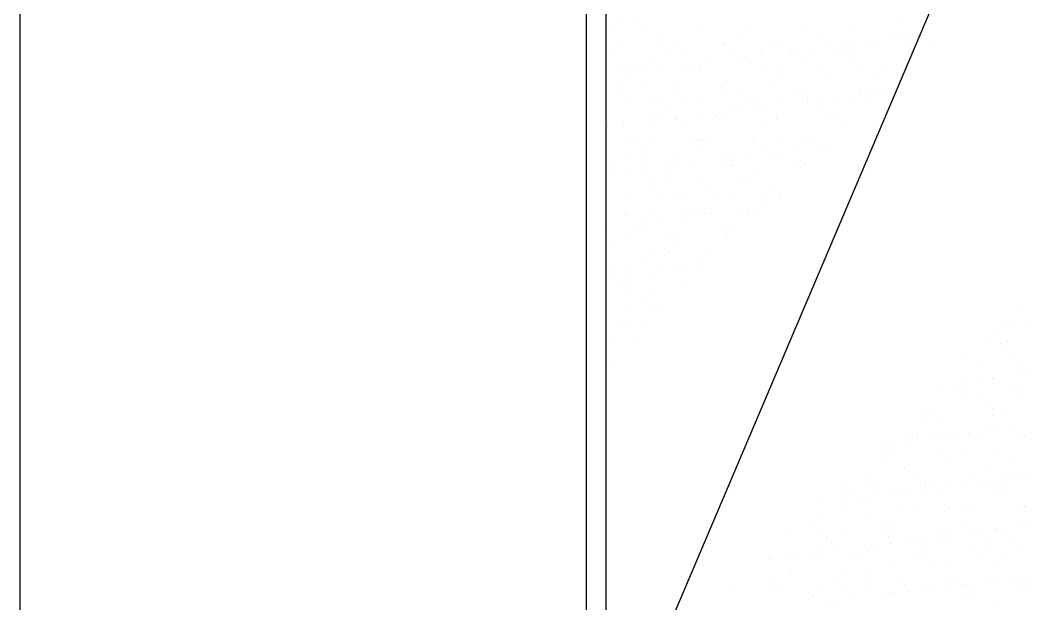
# Model space of a CAD drawing. Header units: inches. Extents: x 8.4 to 50.9, y 14.4 to 39.2.
# Drawn here: x 10.0984 to 10.3583, y 26.0485 to 26.1982 of the extents above; entities that cross this region are included whole.
import ezdxf

# ---------------------------------------------------------------- set-up
doc = ezdxf.new("R2010")
doc.units = ezdxf.units.IN
doc.header["$MEASUREMENT"] = 0
doc.layers.add('02', color=2, linetype='Continuous')
doc.layers.add('1', color=1, linetype='Continuous')

msp = doc.modelspace()

# ---------------------------------------------------------------- linework, layer by layer
at = {"layer": '02'}
for p, q in [((10.0984, 24.551), (10.0984, 26.848)), ((10.2434, 26.848), (10.2434, 25.7465)), ((10.2484, 26.34505), (10.2484, 25.7515)), ((10.25712, 26.19794), (10.25712, 26.19794)), ((10.25046, 26.19706), (10.25046, 26.19706)), ((10.25306, 26.1974), (10.25306, 26.1974)), ((10.25906, 26.19664), (10.25906, 26.19664)), ((10.27185, 26.19658), (10.27185, 26.19658)), ((10.28535, 26.19707), (10.28535, 26.19707)), ((10.29844, 26.19723), (10.29844, 26.19723)), ((10.31123, 26.19717), (10.31123, 26.19717)), ((10.32474, 26.19766), (10.32474, 26.19766)), ((10.26269, 26.19507), (10.26269, 26.19507)), ((10.2827, 26.1949), (10.2827, 26.1949)), ((10.28362, 26.19405), (10.28362, 26.19405)), ((10.303, 26.19445), (10.303, 26.19445)), ((10.31829, 26.19271), (10.31829, 26.19271)), ((10.32236, 26.19358), (10.32236, 26.19358)), ((10.32301, 26.19428), (10.32301, 26.19428)), ((10.32393, 26.19344), (10.32393, 26.19344)), ((10.32496, 26.19392), (10.32496, 26.19392)), ((10.32903, 26.19446), (10.32903, 26.19446)), ((10.24938, 26.19087), (10.24938, 26.19087)), ((10.25232, 26.19147), (10.25232, 26.19147)), ((10.26284, 26.19224), (10.26284, 26.19224)), ((10.26495, 26.1909), (10.26495, 26.1909)), ((10.26582, 26.19195), (10.26582, 26.19195)), ((10.26767, 26.19051), (10.26767, 26.19051)), ((10.27841, 26.19227), (10.27841, 26.19227)), ((10.27891, 26.19212), (10.27891, 26.19212)), ((10.28052, 26.19093), (10.28052, 26.19093)), ((10.2917, 26.19206), (10.2917, 26.19206)), ((10.29398, 26.1923), (10.29398, 26.1923)), ((10.29609, 26.19095), (10.29609, 26.19095)), ((10.29804, 26.19038), (10.29804, 26.19038)), ((10.30211, 26.19092), (10.30211, 26.19092)), ((10.3052, 26.19255), (10.3052, 26.19255)), ((10.3089, 26.19181), (10.3089, 26.19181)), ((10.30955, 26.19233), (10.30955, 26.19233)), ((10.3115, 26.19215), (10.3115, 26.19215)), ((10.31166, 26.19098), (10.31166, 26.19098)), ((10.31557, 26.19269), (10.31557, 26.19269)), ((10.32512, 26.19235), (10.32512, 26.19235)), ((10.32723, 26.19101), (10.32723, 26.19101)), ((10.33108, 26.19265), (10.33108, 26.19265)), ((10.26859, 26.18966), (10.26859, 26.18966)), ((10.28198, 26.18827), (10.28198, 26.18827)), ((10.28459, 26.18861), (10.28459, 26.18861)), ((10.28797, 26.19007), (10.28797, 26.19007)), ((10.28865, 26.18914), (10.28865, 26.18914)), ((10.29544, 26.19004), (10.29544, 26.19004)), ((10.29876, 26.1876), (10.29876, 26.1876)), ((10.30798, 26.18989), (10.30798, 26.18989)), ((10.3089, 26.18905), (10.3089, 26.18905)), ((10.31155, 26.18754), (10.31155, 26.18754)), ((10.32505, 26.18802), (10.32505, 26.18802)), ((10.32828, 26.18945), (10.32828, 26.18945)), ((10.25264, 26.18612), (10.25264, 26.18612)), ((10.25356, 26.18528), (10.25356, 26.18528)), ((10.25697, 26.18603), (10.25697, 26.18603)), ((10.25767, 26.18507), (10.25767, 26.18507)), ((10.25937, 26.18701), (10.25937, 26.18701)), ((10.26173, 26.1856), (10.26173, 26.1856)), ((10.26852, 26.18649), (10.26852, 26.18649)), ((10.27113, 26.18684), (10.27113, 26.18684)), ((10.27216, 26.18695), (10.27216, 26.18695)), ((10.27254, 26.18606), (10.27254, 26.18606)), ((10.27294, 26.18568), (10.27294, 26.18568)), ((10.27519, 26.18737), (10.27519, 26.18737)), ((10.28567, 26.18743), (10.28567, 26.18743)), ((10.28811, 26.18609), (10.28811, 26.18609)), ((10.29295, 26.18551), (10.29295, 26.18551)), ((10.30368, 26.18612), (10.30368, 26.18612)), ((10.31325, 26.18506), (10.31325, 26.18506)), ((10.31925, 26.18615), (10.31925, 26.18615)), ((10.25507, 26.18472), (10.25507, 26.18472)), ((10.26613, 26.18232), (10.26613, 26.18232)), ((10.27922, 26.18249), (10.27922, 26.18249)), ((10.29201, 26.18242), (10.29201, 26.18242)), ((10.29387, 26.18466), (10.29387, 26.18466)), ((10.30552, 26.18291), (10.30552, 26.18291)), ((10.31861, 26.18308), (10.31861, 26.18308)), ((10.25263, 26.18183), (10.25263, 26.18183)), ((10.25791, 26.18129), (10.25791, 26.18129)), ((10.26688, 26.17972), (10.26688, 26.17972)), ((10.27792, 26.18112), (10.27792, 26.18112)), ((10.27884, 26.18027), (10.27884, 26.18027)), ((10.28245, 26.17975), (10.28245, 26.17975)), ((10.29802, 26.17978), (10.29802, 26.17978)), ((10.29822, 26.18068), (10.29822, 26.18068)), ((10.31359, 26.17981), (10.31359, 26.17981)), ((10.31611, 26.17981), (10.31611, 26.17981)), ((10.31823, 26.1805), (10.31823, 26.1805)), ((10.25131, 26.17969), (10.25131, 26.17969)), ((10.25342, 26.17835), (10.25342, 26.17835)), ((10.25969, 26.17737), (10.25969, 26.17737)), ((10.26899, 26.17838), (10.26899, 26.17838)), ((10.27248, 26.17731), (10.27248, 26.17731)), ((10.28456, 26.17841), (10.28456, 26.17841)), ((10.28598, 26.1778), (10.28598, 26.1778)), ((10.29907, 26.17797), (10.29907, 26.17797)), ((10.30005, 26.1777), (10.30005, 26.1777)), ((10.30013, 26.17843), (10.30013, 26.17843)), ((10.30265, 26.17804), (10.30265, 26.17804)), ((10.30672, 26.17858), (10.30672, 26.17858)), ((10.31186, 26.1779), (10.31186, 26.1779)), ((10.31351, 26.17947), (10.31351, 26.17947)), ((10.3157, 26.17846), (10.3157, 26.17846)), ((10.31915, 26.17966), (10.31915, 26.17966)), ((10.26289, 26.17673), (10.26289, 26.17673)), ((10.26381, 26.17588), (10.26381, 26.17588)), ((10.2798, 26.17503), (10.2798, 26.17503)), ((10.28319, 26.17629), (10.28319, 26.17629)), ((10.28659, 26.17593), (10.28659, 26.17593)), ((10.2892, 26.17627), (10.2892, 26.17627)), ((10.29326, 26.17681), (10.29326, 26.17681)), ((10.3032, 26.17612), (10.3032, 26.17612)), ((10.30412, 26.17527), (10.30412, 26.17527)), ((10.25295, 26.1722), (10.25295, 26.1722)), ((10.25968, 26.17238), (10.25968, 26.17238)), ((10.26101, 26.17351), (10.26101, 26.17351)), ((10.26228, 26.17273), (10.26228, 26.17273)), ((10.26634, 26.17326), (10.26634, 26.17326)), ((10.26645, 26.17269), (10.26645, 26.17269)), ((10.27313, 26.17416), (10.27313, 26.17416)), ((10.27574, 26.1745), (10.27574, 26.1745)), ((10.27658, 26.17354), (10.27658, 26.17354)), ((10.27954, 26.17285), (10.27954, 26.17285)), ((10.29215, 26.17357), (10.29215, 26.17357)), ((10.29233, 26.17279), (10.29233, 26.17279)), ((10.30583, 26.17328), (10.30583, 26.17328)), ((10.30772, 26.1736), (10.30772, 26.1736)), ((10.24878, 26.1715), (10.24878, 26.1715)), ((10.24882, 26.17095), (10.24882, 26.17095)), ((10.25288, 26.17149), (10.25288, 26.17149)), ((10.26816, 26.1719), (10.26816, 26.1719)), ((10.28817, 26.17173), (10.28817, 26.17173)), ((10.28909, 26.17088), (10.28909, 26.17088)), ((10.30847, 26.17129), (10.30847, 26.17129)), ((10.25313, 26.16751), (10.25313, 26.16751)), ((10.25535, 26.16717), (10.25535, 26.16717)), ((10.26, 26.16774), (10.26, 26.16774)), ((10.27092, 26.1672), (10.27092, 26.1672)), ((10.27279, 26.16768), (10.27279, 26.16768)), ((10.27314, 26.16734), (10.27314, 26.16734)), ((10.2863, 26.16816), (10.2863, 26.16816)), ((10.28649, 26.16723), (10.28649, 26.16723)), ((10.29344, 26.1669), (10.29344, 26.1669)), ((10.29939, 26.16833), (10.29939, 26.16833)), ((10.30206, 26.16726), (10.30206, 26.16726)), ((10.25745, 26.16583), (10.25745, 26.16583)), ((10.27302, 26.16586), (10.27302, 26.16586)), ((10.27406, 26.16649), (10.27406, 26.16649)), ((10.2886, 26.16588), (10.2886, 26.16588)), ((10.29787, 26.16447), (10.29787, 26.16447)), ((10.30417, 26.16591), (10.30417, 26.16591)), ((10.30466, 26.16536), (10.30466, 26.16536)), ((10.25326, 26.16256), (10.25326, 26.16256)), ((10.2581, 26.16295), (10.2581, 26.16295)), ((10.25903, 26.16211), (10.25903, 26.16211)), ((10.26676, 26.16305), (10.26676, 26.16305)), ((10.27774, 26.16182), (10.27774, 26.16182)), ((10.27841, 26.16251), (10.27841, 26.16251)), ((10.27985, 26.16322), (10.27985, 26.16322)), ((10.28035, 26.16216), (10.28035, 26.16216)), ((10.28441, 26.16269), (10.28441, 26.16269)), ((10.2912, 26.16359), (10.2912, 26.16359)), ((10.29264, 26.16316), (10.29264, 26.16316)), ((10.29381, 26.16393), (10.29381, 26.16393)), ((10.29841, 26.16234), (10.29841, 26.16234)), ((10.24947, 26.16096), (10.24947, 26.16096)), ((10.25749, 26.15915), (10.25749, 26.15915)), ((10.26429, 26.16005), (10.26429, 26.16005)), ((10.26504, 26.16099), (10.26504, 26.16099)), ((10.26689, 26.16039), (10.26689, 26.16039)), ((10.27095, 26.16092), (10.27095, 26.16092)), ((10.28062, 26.16102), (10.28062, 26.16102)), ((10.29619, 26.16105), (10.29619, 26.16105)), ((10.29934, 26.16149), (10.29934, 26.16149)), ((10.25083, 26.15827), (10.25083, 26.15827)), ((10.25343, 26.15862), (10.25343, 26.15862)), ((10.26032, 26.1581), (10.26032, 26.1581)), ((10.26338, 26.15812), (10.26338, 26.15812)), ((10.27311, 26.15804), (10.27311, 26.15804)), ((10.28338, 26.15795), (10.28338, 26.15795)), ((10.28431, 26.1571), (10.28431, 26.1571)), ((10.28661, 26.15853), (10.28661, 26.15853)), ((10.25938, 26.15465), (10.25938, 26.15465)), ((10.27495, 26.15468), (10.27495, 26.15468)), ((10.29053, 26.15471), (10.29053, 26.15471)), ((10.25358, 26.15293), (10.25358, 26.15293)), ((10.26149, 26.15331), (10.26149, 26.15331)), ((10.26708, 26.15342), (10.26708, 26.15342)), ((10.26835, 26.15356), (10.26835, 26.15356)), ((10.26927, 26.15272), (10.26927, 26.15272)), ((10.27706, 26.15334), (10.27706, 26.15334)), ((10.28017, 26.15358), (10.28017, 26.15358)), ((10.28866, 26.15312), (10.28866, 26.15312)), ((10.29263, 26.15336), (10.29263, 26.15336)), ((10.29296, 26.15352), (10.29296, 26.15352)), ((10.25332, 26.14917), (10.25332, 26.14917)), ((10.27362, 26.14873), (10.27362, 26.14873)), ((10.27556, 26.14858), (10.27556, 26.14858)), ((10.28235, 26.14948), (10.28235, 26.14948)), ((10.28496, 26.14982), (10.28496, 26.14982)), ((10.28693, 26.1489), (10.28693, 26.1489)), ((10.28902, 26.15036), (10.28902, 26.15036)), ((10.25351, 26.14844), (10.25351, 26.14844)), ((10.25424, 26.14833), (10.25424, 26.14833)), ((10.25544, 26.14593), (10.25544, 26.14593)), ((10.25804, 26.14628), (10.25804, 26.14628)), ((10.26063, 26.14847), (10.26063, 26.14847)), ((10.2621, 26.14681), (10.2621, 26.14681)), ((10.2689, 26.14771), (10.2689, 26.14771)), ((10.26908, 26.14847), (10.26908, 26.14847)), ((10.2715, 26.14805), (10.2715, 26.14805)), ((10.27342, 26.14841), (10.27342, 26.14841)), ((10.28465, 26.1485), (10.28465, 26.1485)), ((10.24865, 26.14504), (10.24865, 26.14504)), ((10.25859, 26.14434), (10.25859, 26.14434)), ((10.26739, 26.14378), (10.26739, 26.14378)), ((10.2786, 26.14417), (10.2786, 26.14417)), ((10.27952, 26.14332), (10.27952, 26.14332)), ((10.28048, 26.14395), (10.28048, 26.14395)), ((10.24996, 26.14076), (10.24996, 26.14076)), ((10.25389, 26.1433), (10.25389, 26.1433)), ((10.26342, 26.14213), (10.26342, 26.14213)), ((10.26553, 26.14079), (10.26553, 26.14079)), ((10.27899, 26.14216), (10.27899, 26.14216)), ((10.26095, 26.13884), (10.26095, 26.13884)), ((10.26357, 26.13978), (10.26357, 26.13978)), ((10.26449, 26.13894), (10.26449, 26.13894)), ((10.27374, 26.13878), (10.27374, 26.13878)), ((10.25755, 26.13592), (10.25755, 26.13592)), ((10.27312, 26.13595), (10.27312, 26.13595)), ((10.24854, 26.13539), (10.24854, 26.13539)), ((10.24946, 26.13455), (10.24946, 26.13455)), ((10.2542, 26.13366), (10.2542, 26.13366)), ((10.26005, 26.1336), (10.26005, 26.1336)), ((10.26265, 26.13394), (10.26265, 26.13394)), ((10.26671, 26.13447), (10.26671, 26.13447)), ((10.26771, 26.13415), (10.26771, 26.13415)), ((10.26884, 26.13495), (10.26884, 26.13495)), ((10.27351, 26.13537), (10.27351, 26.13537)), ((10.24919, 26.13217), (10.24919, 26.13217)), ((10.25326, 26.1327), (10.25326, 26.1327)), ((10.25381, 26.13056), (10.25381, 26.13056)), ((10.25189, 26.12958), (10.25189, 26.12958)), ((10.254, 26.12824), (10.254, 26.12824)), ((10.26126, 26.1292), (10.26126, 26.1292)), ((10.26746, 26.12961), (10.26746, 26.12961)), ((10.25879, 26.126), (10.25879, 26.126)), ((10.25971, 26.12516), (10.25971, 26.12516)), ((10.25452, 26.12403), (10.25452, 26.12403)), ((10.26159, 26.1234), (10.26159, 26.1234)), ((10.35501, 26.12357), (10.35501, 26.12357)), ((10.25787, 26.12036), (10.25787, 26.12036)), ((10.35313, 26.12069), (10.35313, 26.12069)), ((10.35669, 26.12043), (10.35669, 26.12043)), ((10.24849, 26.1194), (10.24849, 26.1194)), ((10.2512, 26.11948), (10.2512, 26.11948)), ((10.2538, 26.11983), (10.2538, 26.11983)), ((10.35002, 26.11955), (10.35002, 26.11955)), ((10.35262, 26.11989), (10.35262, 26.11989)), ((10.24903, 26.11678), (10.24903, 26.11678)), ((10.25593, 26.11706), (10.25593, 26.11706)), ((10.34711, 26.11606), (10.34711, 26.11606)), ((10.34935, 26.11723), (10.34935, 26.11723)), ((10.34966, 26.11538), (10.34966, 26.11538)), ((10.35146, 26.11589), (10.35146, 26.11589)), ((10.35058, 26.11454), (10.35058, 26.11454)), ((10.24881, 26.10977), (10.24881, 26.10977)), ((10.25006, 26.11085), (10.25006, 26.11085)), ((10.34066, 26.11112), (10.34066, 26.11112)), ((10.34348, 26.11102), (10.34348, 26.11102)), ((10.35345, 26.11106), (10.35345, 26.11106)), ((10.35493, 26.11055), (10.35493, 26.11055)), ((10.35463, 26.10721), (10.35463, 26.10721)), ((10.35723, 26.10755), (10.35723, 26.10755)), ((10.33438, 26.10454), (10.33438, 26.10454)), ((10.33782, 26.10468), (10.33782, 26.10468)), ((10.3399, 26.10616), (10.3399, 26.10616)), ((10.34117, 26.10544), (10.34117, 26.10544)), ((10.34377, 26.10578), (10.34377, 26.10578)), ((10.34742, 26.10643), (10.34742, 26.10643)), ((10.34784, 26.10632), (10.34784, 26.10632)), ((10.35339, 26.10471), (10.35339, 26.10471)), ((10.33993, 26.10334), (10.33993, 26.10334)), ((10.3555, 26.10337), (10.3555, 26.10337)), ((10.34097, 26.10148), (10.34097, 26.10148)), ((10.34487, 26.1016), (10.34487, 26.1016)), ((10.34579, 26.10076), (10.34579, 26.10076)), ((10.35376, 26.10142), (10.35376, 26.10142)), ((10.32984, 26.09722), (10.32984, 26.09722)), ((10.33195, 26.09847), (10.33195, 26.09847)), ((10.34752, 26.0985), (10.34752, 26.0985)), ((10.34774, 26.0968), (10.34774, 26.0968)), ((10.35014, 26.09677), (10.35014, 26.09677)), ((10.33076, 26.09637), (10.33076, 26.09637)), ((10.33423, 26.09631), (10.33423, 26.09631)), ((10.35245, 26.09398), (10.35245, 26.09398)), ((10.32629, 26.09213), (10.32629, 26.09213)), ((10.3282, 26.09168), (10.3282, 26.09168)), ((10.33232, 26.09133), (10.33232, 26.09133)), ((10.33492, 26.09167), (10.33492, 26.09167)), ((10.33511, 26.09238), (10.33511, 26.09238)), ((10.33899, 26.09221), (10.33899, 26.09221)), ((10.34129, 26.09185), (10.34129, 26.09185)), ((10.34186, 26.09216), (10.34186, 26.09216)), ((10.34578, 26.0931), (10.34578, 26.0931)), ((10.34838, 26.09344), (10.34838, 26.09344)), ((10.35408, 26.09179), (10.35408, 26.09179)), ((10.35512, 26.09221), (10.35512, 26.09221)), ((10.35604, 26.09137), (10.35604, 26.09137)), ((10.35743, 26.09219), (10.35743, 26.09219)), ((10.31886, 26.08956), (10.31886, 26.08956)), ((10.32147, 26.0899), (10.32147, 26.0899)), ((10.32553, 26.09043), (10.32553, 26.09043)), ((10.32839, 26.09079), (10.32839, 26.09079)), ((10.34397, 26.09082), (10.34397, 26.09082)), ((10.32008, 26.088), (10.32008, 26.088)), ((10.32176, 26.08674), (10.32176, 26.08674)), ((10.33455, 26.08668), (10.33455, 26.08668)), ((10.34009, 26.08782), (10.34009, 26.08782)), ((10.34101, 26.08698), (10.34101, 26.08698)), ((10.34805, 26.08716), (10.34805, 26.08716)), ((10.32041, 26.08593), (10.32041, 26.08593)), ((10.33599, 26.08595), (10.33599, 26.08595)), ((10.35156, 26.08598), (10.35156, 26.08598)), ((10.31501, 26.08156), (10.31501, 26.08156)), ((10.32506, 26.08344), (10.32506, 26.08344)), ((10.32598, 26.08259), (10.32598, 26.08259)), ((10.32852, 26.08205), (10.32852, 26.08205)), ((10.3416, 26.08222), (10.3416, 26.08222)), ((10.34536, 26.08299), (10.34536, 26.08299)), ((10.35299, 26.0811), (10.35299, 26.0811)), ((10.35439, 26.08215), (10.35439, 26.08215)), ((10.35706, 26.08164), (10.35706, 26.08164)), ((10.31003, 26.07905), (10.31003, 26.07905)), ((10.31475, 26.07958), (10.31475, 26.07958)), ((10.33032, 26.07961), (10.33032, 26.07961)), ((10.33033, 26.07861), (10.33033, 26.07861)), ((10.33693, 26.07899), (10.33693, 26.07899)), ((10.33953, 26.07933), (10.33953, 26.07933)), ((10.3436, 26.07987), (10.3436, 26.07987)), ((10.3459, 26.07964), (10.3459, 26.07964)), ((10.35034, 26.07843), (10.35034, 26.07843)), ((10.35039, 26.08076), (10.35039, 26.08076)), ((10.30898, 26.07694), (10.30898, 26.07694)), ((10.31095, 26.0782), (10.31095, 26.0782)), ((10.31262, 26.07579), (10.31262, 26.07579)), ((10.31668, 26.07632), (10.31668, 26.07632)), ((10.31686, 26.07824), (10.31686, 26.07824)), ((10.32207, 26.0771), (10.32207, 26.0771)), ((10.32347, 26.07722), (10.32347, 26.07722)), ((10.32608, 26.07756), (10.32608, 26.07756)), ((10.33014, 26.07809), (10.33014, 26.07809)), ((10.33243, 26.07827), (10.33243, 26.07827)), ((10.33486, 26.07704), (10.33486, 26.07704)), ((10.348, 26.0783), (10.348, 26.0783)), ((10.34836, 26.07753), (10.34836, 26.07753)), ((10.35126, 26.07759), (10.35126, 26.07759)), ((10.30322, 26.07455), (10.30322, 26.07455)), ((10.30888, 26.07338), (10.30888, 26.07338)), ((10.31001, 26.07545), (10.31001, 26.07545)), ((10.3153, 26.07422), (10.3153, 26.07422)), ((10.32445, 26.07341), (10.32445, 26.07341)), ((10.33531, 26.07405), (10.33531, 26.07405)), ((10.33623, 26.0732), (10.33623, 26.0732)), ((10.34002, 26.07343), (10.34002, 26.07343)), ((10.35559, 26.07346), (10.35559, 26.07346)), ((10.35561, 26.0736), (10.35561, 26.0736)), ((10.30254, 26.07199), (10.30254, 26.07199)), ((10.31533, 26.07193), (10.31533, 26.07193)), ((10.32883, 26.07241), (10.32883, 26.07241)), ((10.34192, 26.07258), (10.34192, 26.07258)), ((10.35471, 26.07252), (10.35471, 26.07252)), ((10.30027, 26.06983), (10.30027, 26.06983)), ((10.32028, 26.06966), (10.32028, 26.06966)), ((10.3212, 26.06881), (10.3212, 26.06881)), ((10.34058, 26.06922), (10.34058, 26.06922)), ((10.355, 26.06842), (10.355, 26.06842)), ((10.3576, 26.06876), (10.3576, 26.06876)), ((10.29579, 26.06682), (10.29579, 26.06682)), ((10.30322, 26.06704), (10.30322, 26.06704)), ((10.30533, 26.06569), (10.30533, 26.06569)), ((10.3093, 26.0673), (10.3093, 26.0673)), ((10.31879, 26.06706), (10.31879, 26.06706)), ((10.3209, 26.06572), (10.3209, 26.06572)), ((10.32239, 26.06747), (10.32239, 26.06747)), ((10.33436, 26.06709), (10.33436, 26.06709)), ((10.33475, 26.06576), (10.33475, 26.06576)), ((10.33518, 26.06741), (10.33518, 26.06741)), ((10.33647, 26.06575), (10.33647, 26.06575)), ((10.34154, 26.06665), (10.34154, 26.06665)), ((10.34414, 26.06699), (10.34414, 26.06699)), ((10.34821, 26.06753), (10.34821, 26.06753)), ((10.34868, 26.06789), (10.34868, 26.06789)), ((10.34993, 26.06712), (10.34993, 26.06712)), ((10.35204, 26.06578), (10.35204, 26.06578)), ((10.30525, 26.06527), (10.30525, 26.06527)), ((10.30617, 26.06442), (10.30617, 26.06442)), ((10.31462, 26.06311), (10.31462, 26.06311)), ((10.31723, 26.06345), (10.31723, 26.06345)), ((10.32129, 26.06398), (10.32129, 26.06398)), ((10.32555, 26.06483), (10.32555, 26.06483)), ((10.32808, 26.06488), (10.32808, 26.06488)), ((10.32915, 26.06278), (10.32915, 26.06278)), ((10.33069, 26.06522), (10.33069, 26.06522)), ((10.34223, 26.06295), (10.34223, 26.06295)), ((10.34556, 26.06465), (10.34556, 26.06465)), ((10.34648, 26.06381), (10.34648, 26.06381)), ((10.35502, 26.06289), (10.35502, 26.06289)), ((10.29022, 26.06088), (10.29022, 26.06088)), ((10.29437, 26.06044), (10.29437, 26.06044)), ((10.29735, 26.06083), (10.29735, 26.06083)), ((10.30117, 26.06133), (10.30117, 26.06133)), ((10.30285, 26.06236), (10.30285, 26.06236)), ((10.30377, 26.06168), (10.30377, 26.06168)), ((10.30783, 26.06221), (10.30783, 26.06221)), ((10.31052, 26.06044), (10.31052, 26.06044)), ((10.31292, 26.06086), (10.31292, 26.06086)), ((10.31564, 26.06229), (10.31564, 26.06229)), ((10.32849, 26.06089), (10.32849, 26.06089)), ((10.33053, 26.06027), (10.33053, 26.06027)), ((10.34406, 26.06091), (10.34406, 26.06091)), ((10.29031, 26.05991), (10.29031, 26.05991)), ((10.29114, 26.06004), (10.29114, 26.06004)), ((10.30961, 26.05767), (10.30961, 26.05767)), ((10.3227, 26.05783), (10.3227, 26.05783)), ((10.33145, 26.05942), (10.33145, 26.05942)), ((10.33549, 26.05777), (10.33549, 26.05777)), ((10.34899, 26.05826), (10.34899, 26.05826)), ((10.35083, 26.05982), (10.35083, 26.05982)), ((10.29549, 26.05605), (10.29549, 26.05605)), ((10.29611, 26.05718), (10.29611, 26.05718)), ((10.31549, 26.05588), (10.31549, 26.05588)), ((10.31642, 26.05503), (10.31642, 26.05503)), ((10.3358, 26.05544), (10.3358, 26.05544)), ((10.35282, 26.05519), (10.35282, 26.05519)), ((10.3558, 26.05526), (10.3558, 26.05526)), ((10.29008, 26.05255), (10.29008, 26.05255)), ((10.29169, 26.05449), (10.29169, 26.05449)), ((10.2938, 26.05314), (10.2938, 26.05314)), ((10.30317, 26.05272), (10.30317, 26.05272)), ((10.30726, 26.05452), (10.30726, 26.05452)), ((10.30937, 26.05317), (10.30937, 26.05317)), ((10.31596, 26.05266), (10.31596, 26.05266)), ((10.32283, 26.05454), (10.32283, 26.05454)), ((10.32494, 26.0532), (10.32494, 26.0532)), ((10.32946, 26.05315), (10.32946, 26.05315)), ((10.33269, 26.05254), (10.33269, 26.05254)), ((10.3353, 26.05288), (10.3353, 26.05288)), ((10.3384, 26.05457), (10.3384, 26.05457)), ((10.33936, 26.05342), (10.33936, 26.05342)), ((10.34051, 26.05323), (10.34051, 26.05323)), ((10.34255, 26.05331), (10.34255, 26.05331)), ((10.34615, 26.05431), (10.34615, 26.05431)), ((10.34875, 26.05465), (10.34875, 26.05465)), ((10.35397, 26.0546), (10.35397, 26.0546)), ((10.35534, 26.05325), (10.35534, 26.05325)), ((10.35608, 26.05326), (10.35608, 26.05326)), ((10.35673, 26.05442), (10.35673, 26.05442)), ((10.28046, 26.05166), (10.28046, 26.05166)), ((10.30046, 26.05149), (10.30046, 26.05149)), ((10.30139, 26.05065), (10.30139, 26.05065)), ((10.31244, 26.04987), (10.31244, 26.04987)), ((10.31923, 26.05077), (10.31923, 26.05077)), ((10.32077, 26.05105), (10.32077, 26.05105)), ((10.32184, 26.05111), (10.32184, 26.05111)), ((10.3259, 26.05165), (10.3259, 26.05165)), ((10.34077, 26.05088), (10.34077, 26.05088)), ((10.34169, 26.05003), (10.34169, 26.05003)), ((10.30578, 26.049), (10.30578, 26.049)), ((10.30838, 26.04934), (10.30838, 26.04934)), ((10.34931, 26.04863), (10.34931, 26.04863))]:
    msp.add_line(p, q, dxfattribs=at)
at = {"layer": '1'}
msp.add_line((10.6074, 26.851), (10.0984, 25.651), dxfattribs=at)

doc.saveas('drawing.dxf')
